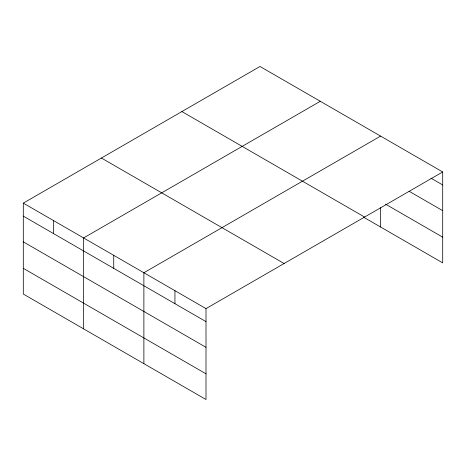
<?xml version="1.0" encoding="UTF-8"?>
<svg xmlns="http://www.w3.org/2000/svg" width="466" height="466" viewBox="0 0 466 466"><rect width="100%" height="100%" fill="white"/><g stroke="black" fill="none" stroke-linecap="round" stroke-linejoin="round"><path stroke-width="0.7" d="M442.7 171.96L259.999 66.475L23.3 203.129L23.3 294.04L206.001 399.525L206.001 308.614L442.7 171.96L442.7 262.871L363.626 217.214M320.288 101.285L83.595 237.94L83.595 328.85M380.582 136.095L143.883 272.75L143.883 363.661M430.899 178.146L442.7 184.961M409.154 191.305L442.7 210.667M385.551 204.166L442.7 237.159M181.886 111.572L364.593 217.057M101.407 158.032L284.114 263.517M23.3 203.129L206.001 308.614M23.3 216.131L206.001 321.616M23.3 241.842L206.001 347.327M23.3 268.329L206.001 373.814M380.582 207.72L380.582 227.006M174.942 290.679L174.942 303.681M113.739 255.345L113.739 268.346M53.444 220.535L53.444 233.536"/></g></svg>
